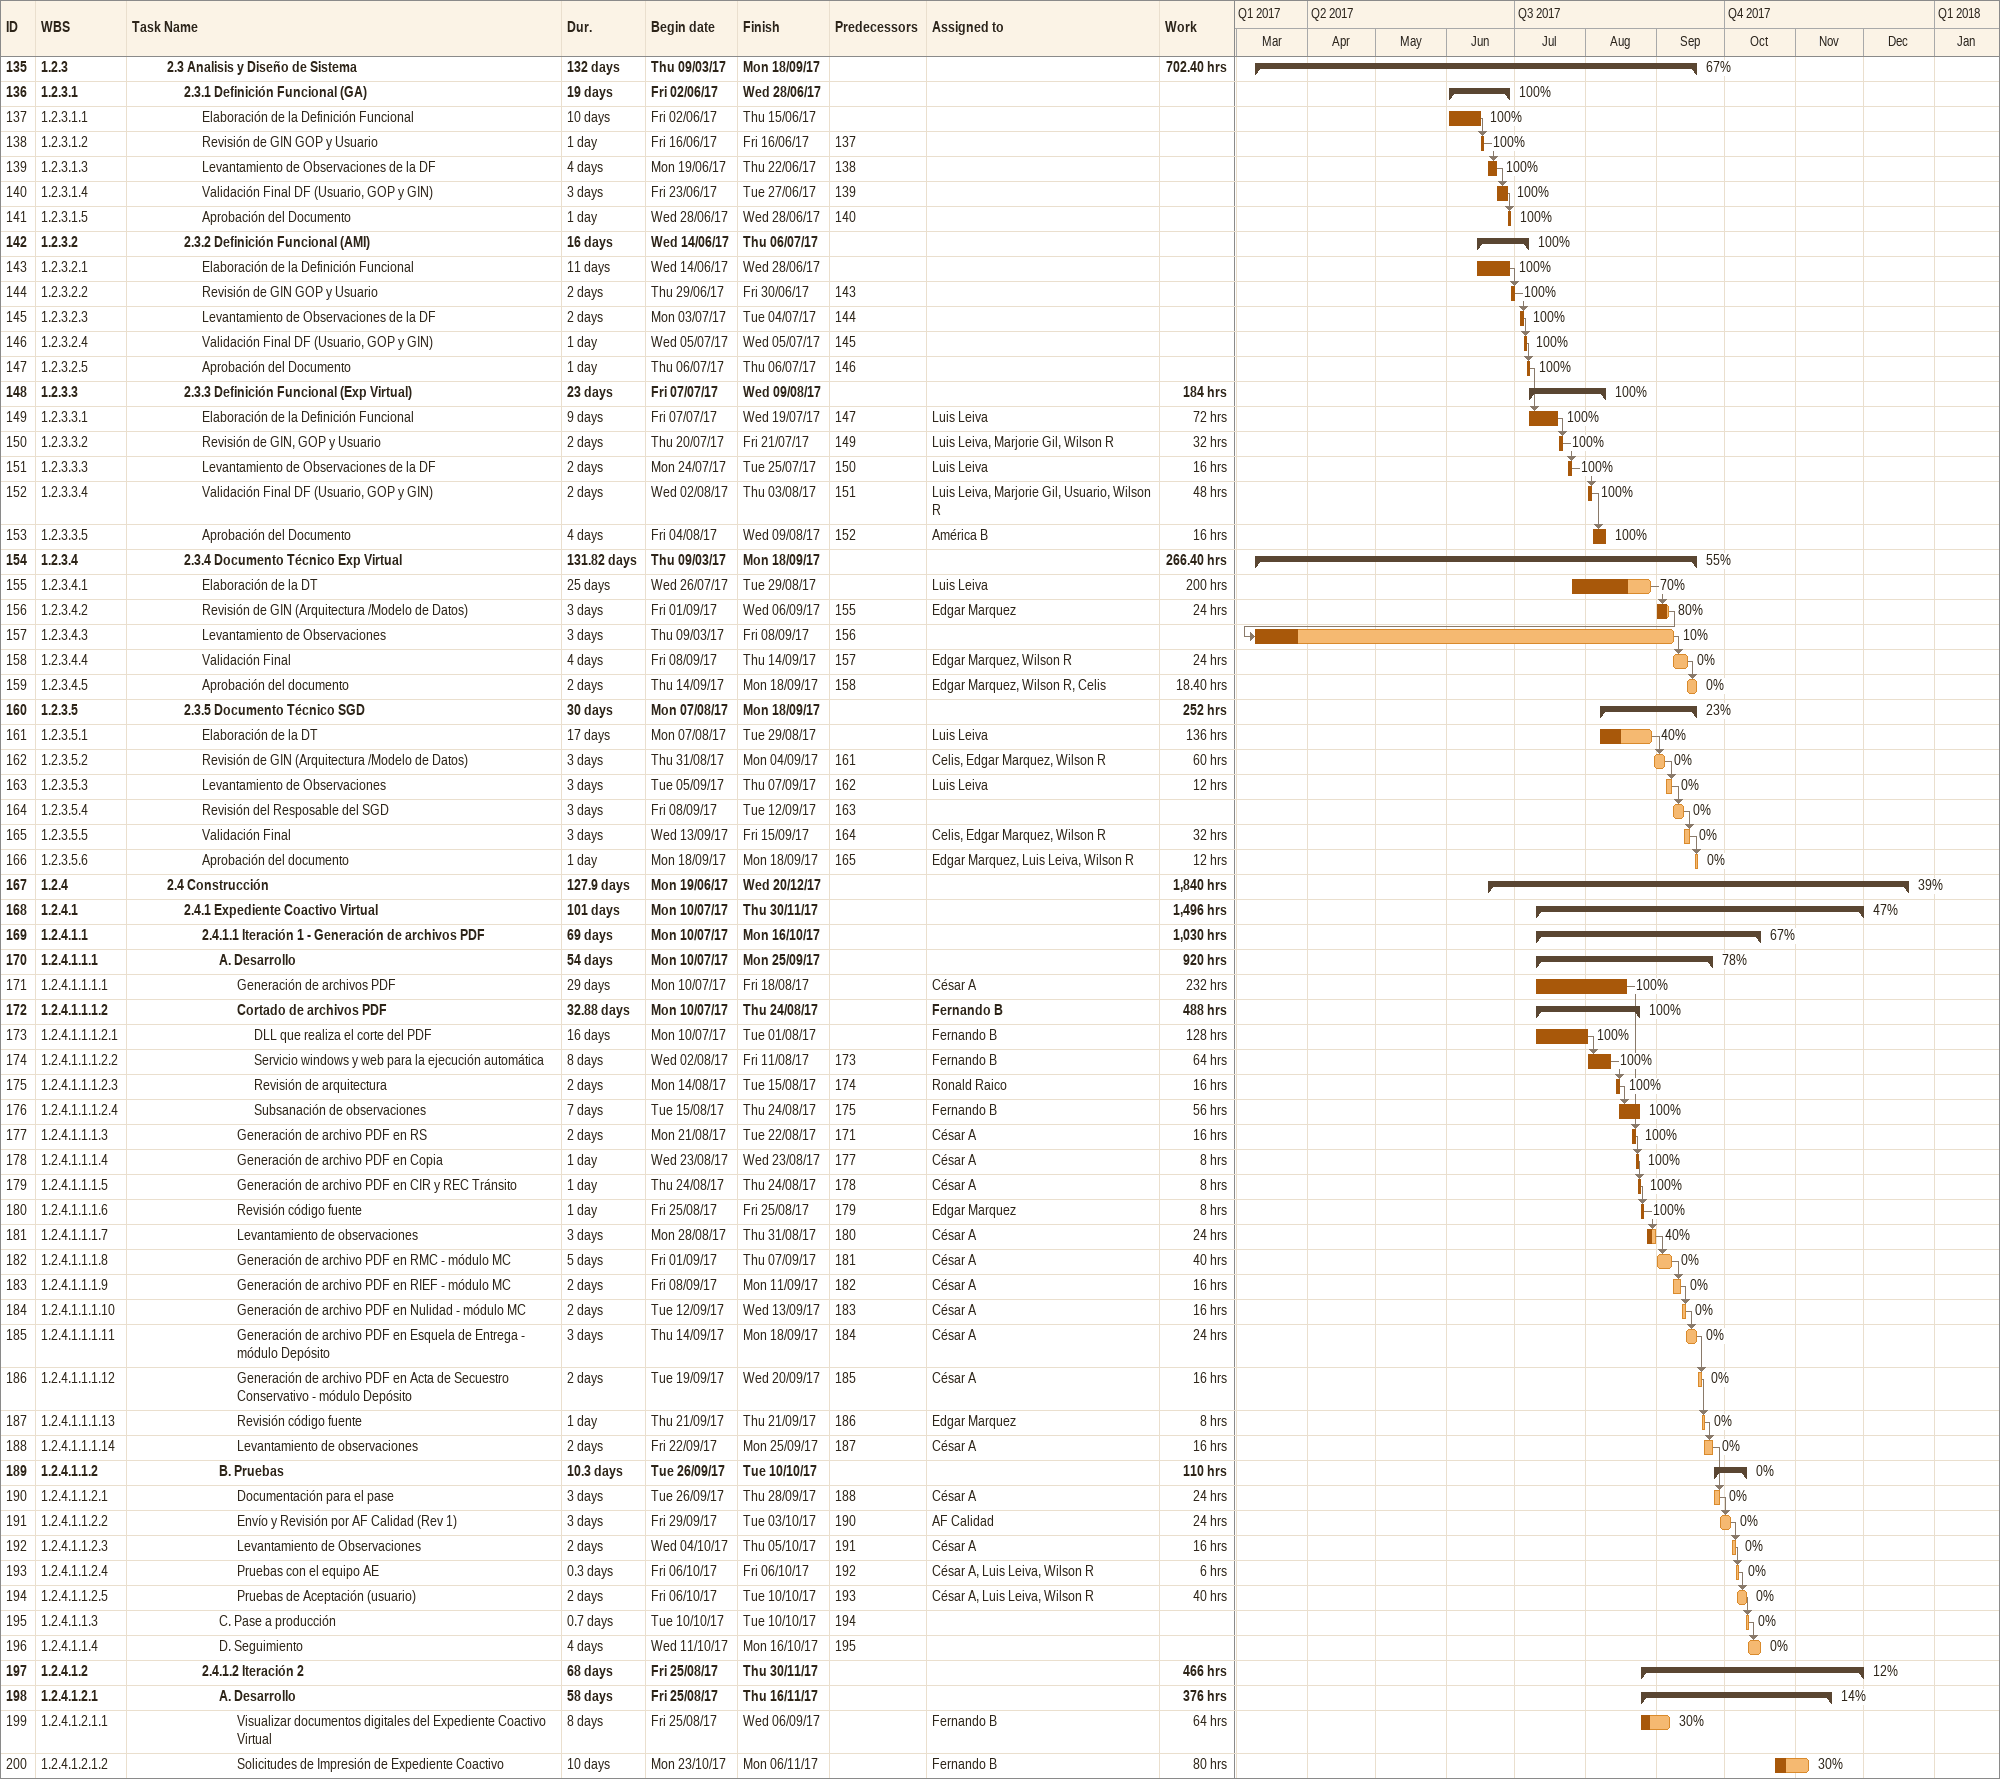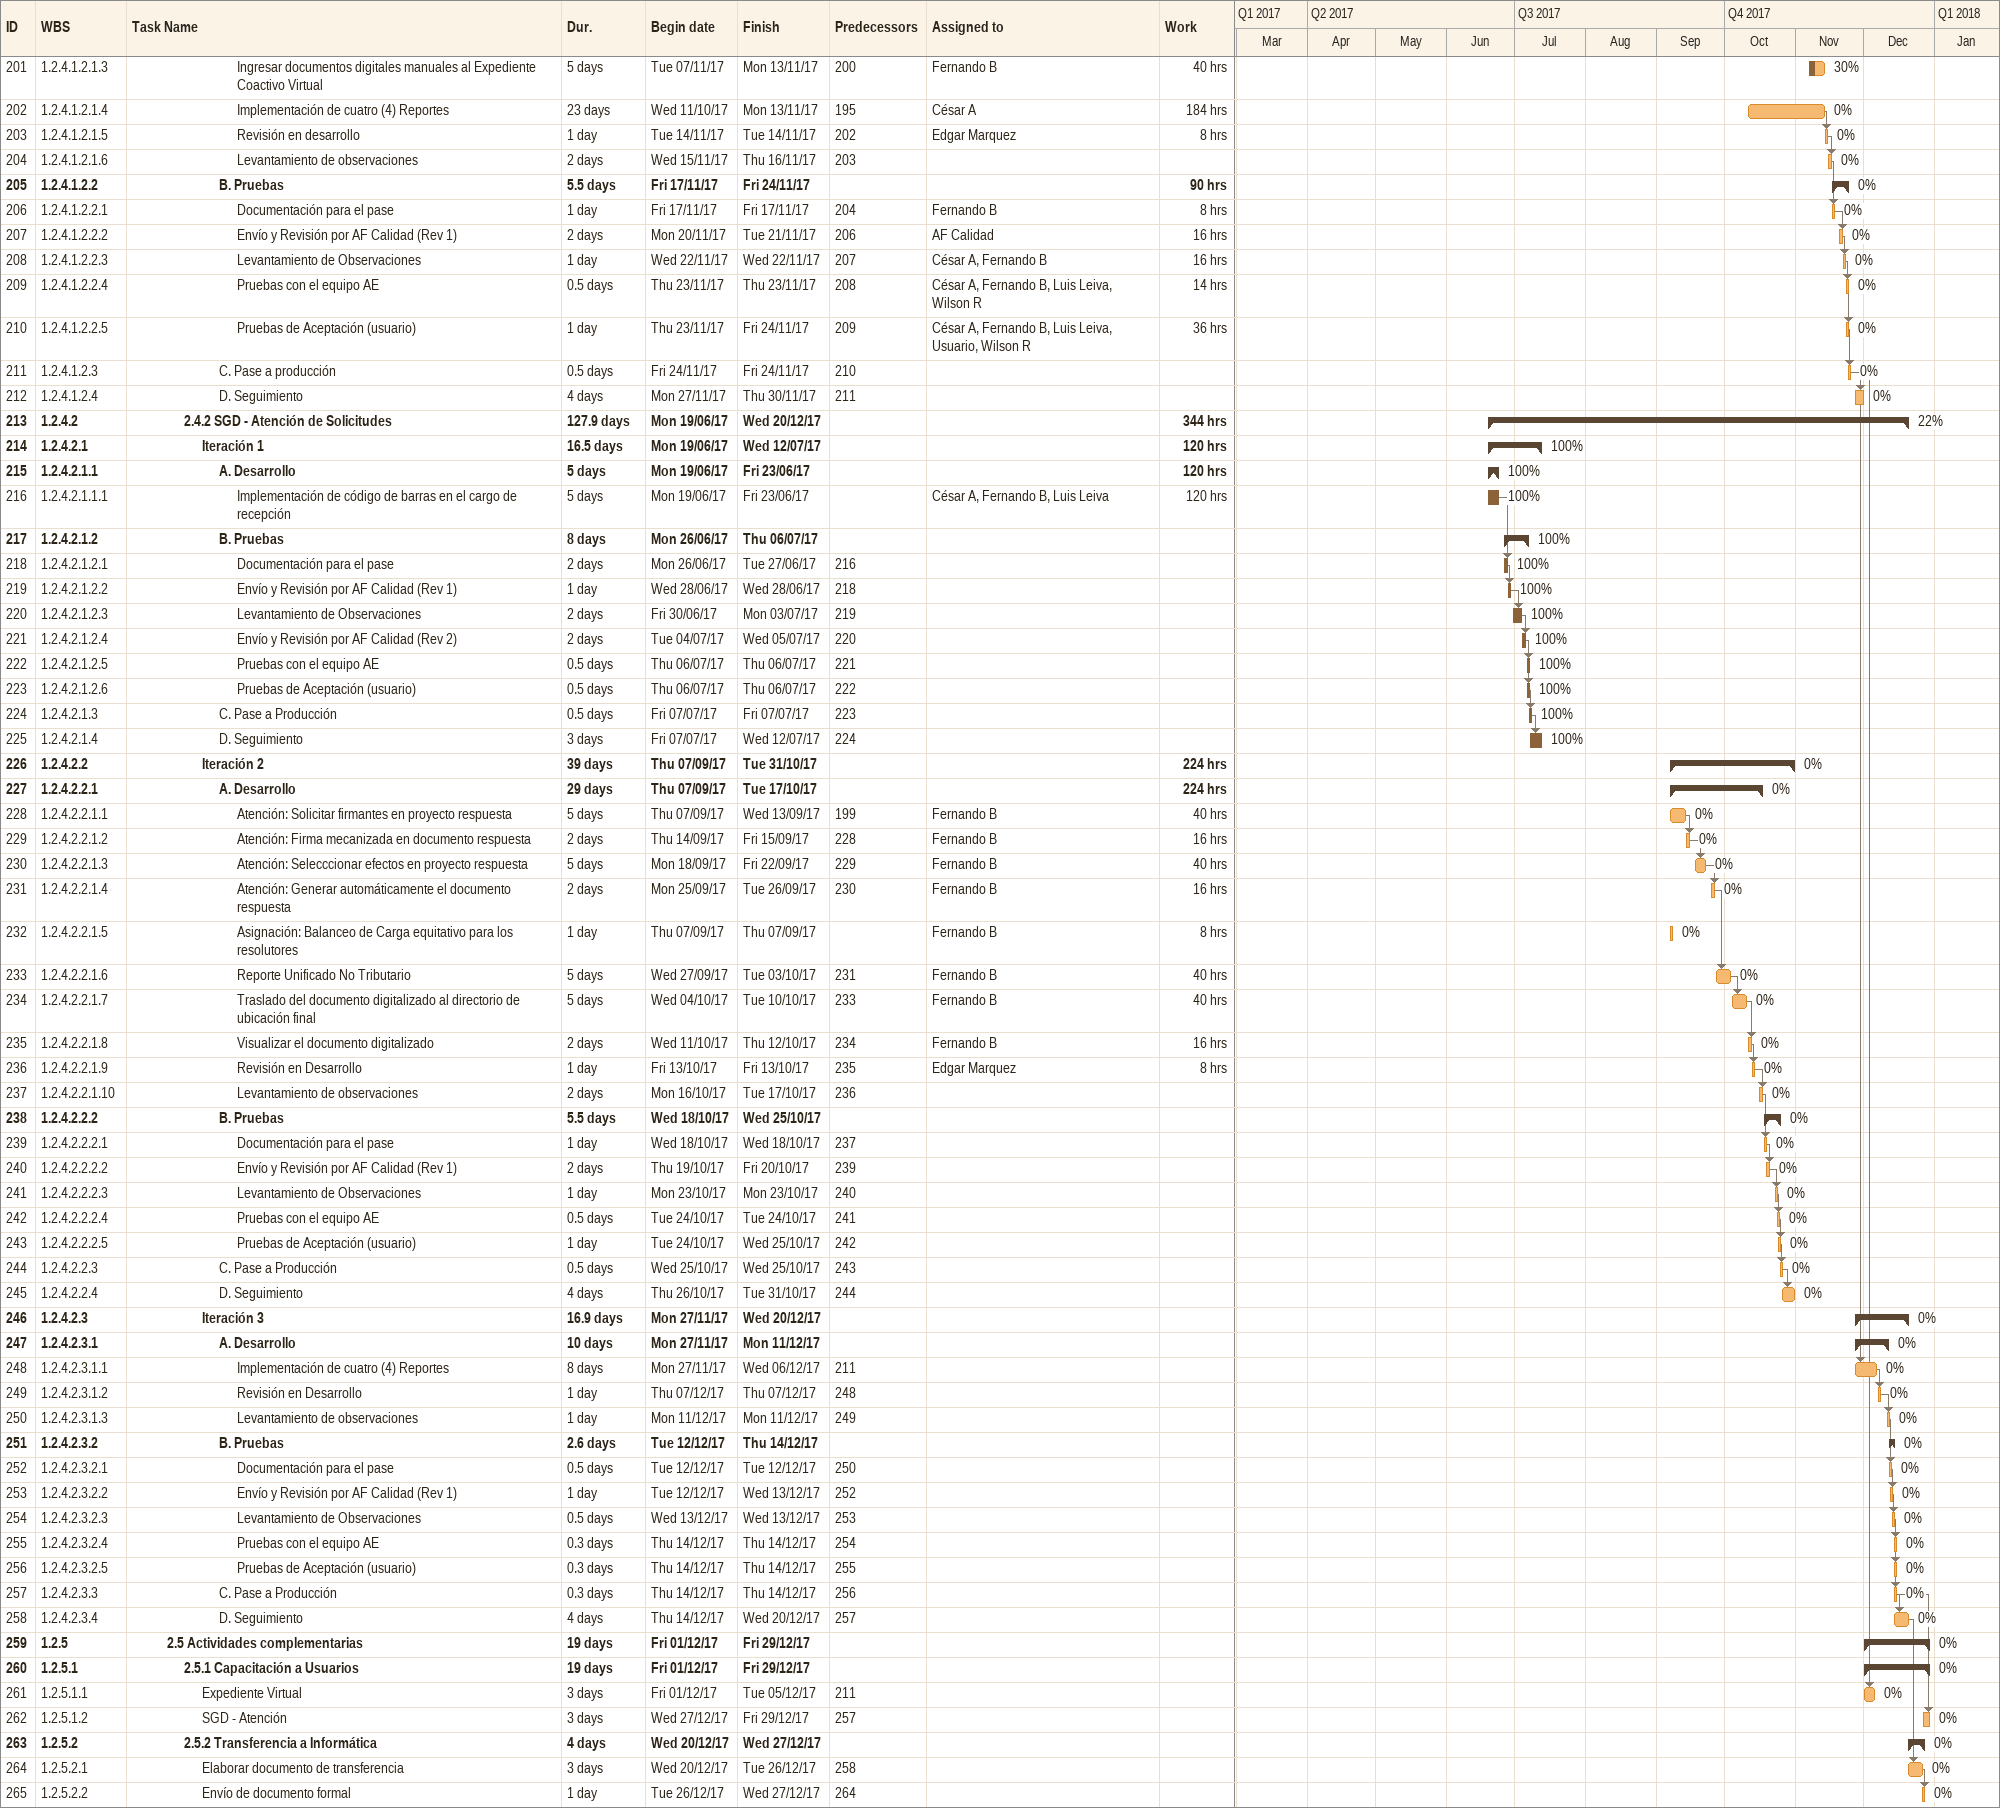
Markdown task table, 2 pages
| ID | WBS | Task | Duration | Start | Finish | Predecessors | Resources | % complete | Work (h) |
|---|---|---|---|---|---|---|---|---|---|
| 135 | 1.2.3 | **2.3 Analisis y Diseño de Sistema** | 132d | 2017-03-09 | 2017-09-18 |  |  | 67 | 702.40 |
| 136 | 1.2.3.1 | **2.3.1 Definición Funcional (GA)** | 19d | 2017-06-02 | 2017-06-28 |  |  | 100 |  |
| 137 | 1.2.3.1.1 | Elaboración de la Definición Funcional | 10d | 2017-06-02 | 2017-06-15 |  |  | 100 |  |
| 138 | 1.2.3.1.2 | Revisión de GIN GOP y Usuario | 1d | 2017-06-16 | 2017-06-16 | 137 |  | 100 |  |
| 139 | 1.2.3.1.3 | Levantamiento de Observaciones de la DF | 4d | 2017-06-19 | 2017-06-22 | 138 |  | 100 |  |
| 140 | 1.2.3.1.4 | Validación Final DF (Usuario, GOP y GIN) | 3d | 2017-06-23 | 2017-06-27 | 139 |  | 100 |  |
| 141 | 1.2.3.1.5 | Aprobación del Documento | 1d | 2017-06-28 | 2017-06-28 | 140 |  | 100 |  |
| 142 | 1.2.3.2 | **2.3.2 Definición Funcional (AMI)** | 16d | 2017-06-14 | 2017-07-06 |  |  | 100 |  |
| 143 | 1.2.3.2.1 | Elaboración de la Definición Funcional | 11d | 2017-06-14 | 2017-06-28 |  |  | 100 |  |
| 144 | 1.2.3.2.2 | Revisión de GIN GOP y Usuario | 2d | 2017-06-29 | 2017-06-30 | 143 |  | 100 |  |
| 145 | 1.2.3.2.3 | Levantamiento de Observaciones de la DF | 2d | 2017-07-03 | 2017-07-04 | 144 |  | 100 |  |
| 146 | 1.2.3.2.4 | Validación Final DF (Usuario, GOP y GIN) | 1d | 2017-07-05 | 2017-07-05 | 145 |  | 100 |  |
| 147 | 1.2.3.2.5 | Aprobación del Documento | 1d | 2017-07-06 | 2017-07-06 | 146 |  | 100 |  |
| 148 | 1.2.3.3 | **2.3.3 Definición Funcional (Exp Virtual)** | 23d | 2017-07-07 | 2017-08-09 |  |  | 100 | 184 |
| 149 | 1.2.3.3.1 | Elaboración de la Definición Funcional | 9d | 2017-07-07 | 2017-07-19 | 147 | Luis Leiva | 100 | 72 |
| 150 | 1.2.3.3.2 | Revisión de GIN, GOP y Usuario | 2d | 2017-07-20 | 2017-07-21 | 149 | Luis Leiva, Marjorie Gil, Wilson R | 100 | 32 |
| 151 | 1.2.3.3.3 | Levantamiento de Observaciones de la DF | 2d | 2017-07-24 | 2017-07-25 | 150 | Luis Leiva | 100 | 16 |
| 152 | 1.2.3.3.4 | Validación Final DF (Usuario, GOP y GIN) | 2d | 2017-08-02 | 2017-08-03 | 151 | Luis Leiva, Marjorie Gil, Usuario, Wilson R | 100 | 48 |
| 153 | 1.2.3.3.5 | Aprobación del Documento | 4d | 2017-08-04 | 2017-08-09 | 152 | América B | 100 | 16 |
| 154 | 1.2.3.4 | **2.3.4 Documento Técnico Exp Virtual** | 131.82d | 2017-03-09 | 2017-09-18 |  |  | 55 | 266.40 |
| 155 | 1.2.3.4.1 | Elaboración de la DT | 25d | 2017-07-26 | 2017-08-29 |  | Luis Leiva | 70 | 200 |
| 156 | 1.2.3.4.2 | Revisión de GIN (Arquitectura /Modelo de Datos) | 3d | 2017-09-01 | 2017-09-06 | 155 | Edgar Marquez | 80 | 24 |
| 157 | 1.2.3.4.3 | Levantamiento de Observaciones | 3d | 2017-03-09 | 2017-09-08 | 156 |  | 10 |  |
| 158 | 1.2.3.4.4 | Validación Final | 4d | 2017-09-08 | 2017-09-14 | 157 | Edgar Marquez, Wilson R | 0 | 24 |
| 159 | 1.2.3.4.5 | Aprobación del documento | 2d | 2017-09-14 | 2017-09-18 | 158 | Edgar Marquez, Wilson R, Celis | 0 | 18.40 |
| 160 | 1.2.3.5 | **2.3.5 Documento Técnico SGD** | 30d | 2017-08-07 | 2017-09-18 |  |  | 23 | 252 |
| 161 | 1.2.3.5.1 | Elaboración de la DT | 17d | 2017-08-07 | 2017-08-29 |  | Luis Leiva | 40 | 136 |
| 162 | 1.2.3.5.2 | Revisión de GIN (Arquitectura /Modelo de Datos) | 3d | 2017-08-31 | 2017-09-04 | 161 | Celis, Edgar Marquez, Wilson R | 0 | 60 |
| 163 | 1.2.3.5.3 | Levantamiento de Observaciones | 3d | 2017-09-05 | 2017-09-07 | 162 | Luis Leiva | 0 | 12 |
| 164 | 1.2.3.5.4 | Revisión del Resposable del SGD | 3d | 2017-09-08 | 2017-09-12 | 163 |  | 0 |  |
| 165 | 1.2.3.5.5 | Validación Final | 3d | 2017-09-13 | 2017-09-15 | 164 | Celis, Edgar Marquez, Wilson R | 0 | 32 |
| 166 | 1.2.3.5.6 | Aprobación del documento | 1d | 2017-09-18 | 2017-09-18 | 165 | Edgar Marquez, Luis Leiva, Wilson R | 0 | 12 |
| 167 | 1.2.4 | **2.4 Construcción** | 127.9d | 2017-06-19 | 2017-12-20 |  |  | 39 | 1840 |
| 168 | 1.2.4.1 | **2.4.1 Expediente Coactivo Virtual** | 101d | 2017-07-10 | 2017-11-30 |  |  | 47 | 1496 |
| 169 | 1.2.4.1.1 | **2.4.1.1 Iteración 1 - Generación de archivos PDF** | 69d | 2017-07-10 | 2017-10-16 |  |  | 67 | 1030 |
| 170 | 1.2.4.1.1.1 | **A. Desarrollo** | 54d | 2017-07-10 | 2017-09-25 |  |  | 78 | 920 |
| 171 | 1.2.4.1.1.1.1 | Generación de archivos PDF | 29d | 2017-07-10 | 2017-08-18 |  | César A | 100 | 232 |
| 172 | 1.2.4.1.1.1.2 | **Cortado de archivos PDF** | 32.88d | 2017-07-10 | 2017-08-24 |  | Fernando B | 100 | 488 |
| 173 | 1.2.4.1.1.1.2.1 | DLL que realiza el corte del PDF | 16d | 2017-07-10 | 2017-08-01 |  | Fernando B | 100 | 128 |
| 174 | 1.2.4.1.1.1.2.2 | Servicio windows y web para la ejecución automática | 8d | 2017-08-02 | 2017-08-11 | 173 | Fernando B | 100 | 64 |
| 175 | 1.2.4.1.1.1.2.3 | Revisión de arquitectura | 2d | 2017-08-14 | 2017-08-15 | 174 | Ronald Raico | 100 | 16 |
| 176 | 1.2.4.1.1.1.2.4 | Subsanación de observaciones | 7d | 2017-08-15 | 2017-08-24 | 175 | Fernando B | 100 | 56 |
| 177 | 1.2.4.1.1.1.3 | Generación de archivo PDF en RS | 2d | 2017-08-21 | 2017-08-22 | 171 | César A | 100 | 16 |
| 178 | 1.2.4.1.1.1.4 | Generación de archivo PDF en Copia | 1d | 2017-08-23 | 2017-08-23 | 177 | César A | 100 | 8 |
| 179 | 1.2.4.1.1.1.5 | Generación de archivo PDF en CIR y REC Tránsito | 1d | 2017-08-24 | 2017-08-24 | 178 | César A | 100 | 8 |
| 180 | 1.2.4.1.1.1.6 | Revisión código fuente | 1d | 2017-08-25 | 2017-08-25 | 179 | Edgar Marquez | 100 | 8 |
| 181 | 1.2.4.1.1.1.7 | Levantamiento de observaciones | 3d | 2017-08-28 | 2017-08-31 | 180 | César A | 40 | 24 |
| 182 | 1.2.4.1.1.1.8 | Generación de archivo PDF en RMC - módulo MC | 5d | 2017-09-01 | 2017-09-07 | 181 | César A | 0 | 40 |
| 183 | 1.2.4.1.1.1.9 | Generación de archivo PDF en RIEF - módulo MC | 2d | 2017-09-08 | 2017-09-11 | 182 | César A | 0 | 16 |
| 184 | 1.2.4.1.1.1.10 | Generación de archivo PDF en Nulidad - módulo MC | 2d | 2017-09-12 | 2017-09-13 | 183 | César A | 0 | 16 |
| 185 | 1.2.4.1.1.1.11 | Generación de archivo PDF en Esquela de Entrega - módulo Depósito | 3d | 2017-09-14 | 2017-09-18 | 184 | César A | 0 | 24 |
| 186 | 1.2.4.1.1.1.12 | Generación de archivo PDF en Acta de Secuestro Conservativo - módulo Depósito | 2d | 2017-09-19 | 2017-09-20 | 185 | César A | 0 | 16 |
| 187 | 1.2.4.1.1.1.13 | Revisión código fuente | 1d | 2017-09-21 | 2017-09-21 | 186 | Edgar Marquez | 0 | 8 |
| 188 | 1.2.4.1.1.1.14 | Levantamiento de observaciones | 2d | 2017-09-22 | 2017-09-25 | 187 | César A | 0 | 16 |
| 189 | 1.2.4.1.1.2 | **B. Pruebas** | 10.3d | 2017-09-26 | 2017-10-10 |  |  | 0 | 110 |
| 190 | 1.2.4.1.1.2.1 | Documentación para el pase | 3d | 2017-09-26 | 2017-09-28 | 188 | César A | 0 | 24 |
| 191 | 1.2.4.1.1.2.2 | Envío y Revisión por AF Calidad (Rev 1) | 3d | 2017-09-29 | 2017-10-03 | 190 | AF Calidad | 0 | 24 |
| 192 | 1.2.4.1.1.2.3 | Levantamiento de Observaciones | 2d | 2017-10-04 | 2017-10-05 | 191 | César A | 0 | 16 |
| 193 | 1.2.4.1.1.2.4 | Pruebas con el equipo AE | 0.3d | 2017-10-06 | 2017-10-06 | 192 | César A, Luis Leiva, Wilson R | 0 | 6 |
| 194 | 1.2.4.1.1.2.5 | Pruebas de Aceptación (usuario) | 2d | 2017-10-06 | 2017-10-10 | 193 | César A, Luis Leiva, Wilson R | 0 | 40 |
| 195 | 1.2.4.1.1.3 | C. Pase a producción | 0.7d | 2017-10-10 | 2017-10-10 | 194 |  | 0 |  |
| 196 | 1.2.4.1.1.4 | D. Seguimiento | 4d | 2017-10-11 | 2017-10-16 | 195 |  | 0 |  |
| 197 | 1.2.4.1.2 | **2.4.1.2 Iteración 2** | 68d | 2017-08-25 | 2017-11-30 |  |  | 12 | 466 |
| 198 | 1.2.4.1.2.1 | **A. Desarrollo** | 58d | 2017-08-25 | 2017-11-16 |  |  | 14 | 376 |
| 199 | 1.2.4.1.2.1.1 | Visualizar documentos digitales del Expediente Coactivo Virtual | 8d | 2017-08-25 | 2017-09-06 |  | Fernando B | 30 | 64 |
| 200 | 1.2.4.1.2.1.2 | Solicitudes de Impresión de Expediente Coactivo | 10d | 2017-10-23 | 2017-11-06 |  | Fernando B | 30 | 80 |
| 201 | 1.2.4.1.2.1.3 | Ingresar documentos digitales manuales al Expediente Coactivo Virtual | 5d | 2017-11-07 | 2017-11-13 | 200 | Fernando B | 30 | 40 |
| 202 | 1.2.4.1.2.1.4 | Implementación de cuatro (4) Reportes | 23d | 2017-10-11 | 2017-11-13 | 195 | César A | 0 | 184 |
| 203 | 1.2.4.1.2.1.5 | Revisión en desarrollo | 1d | 2017-11-14 | 2017-11-14 | 202 | Edgar Marquez | 0 | 8 |
| 204 | 1.2.4.1.2.1.6 | Levantamiento de observaciones | 2d | 2017-11-15 | 2017-11-16 | 203 |  | 0 |  |
| 205 | 1.2.4.1.2.2 | **B. Pruebas** | 5.5d | 2017-11-17 | 2017-11-24 |  |  | 0 | 90 |
| 206 | 1.2.4.1.2.2.1 | Documentación para el pase | 1d | 2017-11-17 | 2017-11-17 | 204 | Fernando B | 0 | 8 |
| 207 | 1.2.4.1.2.2.2 | Envío y Revisión por AF Calidad (Rev 1) | 2d | 2017-11-20 | 2017-11-21 | 206 | AF Calidad | 0 | 16 |
| 208 | 1.2.4.1.2.2.3 | Levantamiento de Observaciones | 1d | 2017-11-22 | 2017-11-22 | 207 | César A, Fernando B | 0 | 16 |
| 209 | 1.2.4.1.2.2.4 | Pruebas con el equipo AE | 0.5d | 2017-11-23 | 2017-11-23 | 208 | César A, Fernando B, Luis Leiva, Wilson R | 0 | 14 |
| 210 | 1.2.4.1.2.2.5 | Pruebas de Aceptación (usuario) | 1d | 2017-11-23 | 2017-11-24 | 209 | César A, Fernando B, Luis Leiva, Usuario, Wilson R | 0 | 36 |
| 211 | 1.2.4.1.2.3 | C. Pase a producción | 0.5d | 2017-11-24 | 2017-11-24 | 210 |  | 0 |  |
| 212 | 1.2.4.1.2.4 | D. Seguimiento | 4d | 2017-11-27 | 2017-11-30 | 211 |  | 0 |  |
| 213 | 1.2.4.2 | **2.4.2 SGD - Atención de Solicitudes** | 127.9d | 2017-06-19 | 2017-12-20 |  |  | 22 | 344 |
| 214 | 1.2.4.2.1 | **Iteración 1** | 16.5d | 2017-06-19 | 2017-07-12 |  |  | 100 | 120 |
| 215 | 1.2.4.2.1.1 | **A. Desarrollo** | 5d | 2017-06-19 | 2017-06-23 |  |  | 100 | 120 |
| 216 | 1.2.4.2.1.1.1 | Implementación de código de barras en el cargo de recepción | 5d | 2017-06-19 | 2017-06-23 |  | César A, Fernando B, Luis Leiva | 100 | 120 |
| 217 | 1.2.4.2.1.2 | **B. Pruebas** | 8d | 2017-06-26 | 2017-07-06 |  |  | 100 |  |
| 218 | 1.2.4.2.1.2.1 | Documentación para el pase | 2d | 2017-06-26 | 2017-06-27 | 216 |  | 100 |  |
| 219 | 1.2.4.2.1.2.2 | Envío y Revisión por AF Calidad (Rev 1) | 1d | 2017-06-28 | 2017-06-28 | 218 |  | 100 |  |
| 220 | 1.2.4.2.1.2.3 | Levantamiento de Observaciones | 2d | 2017-06-30 | 2017-07-03 | 219 |  | 100 |  |
| 221 | 1.2.4.2.1.2.4 | Envío y Revisión por AF Calidad (Rev 2) | 2d | 2017-07-04 | 2017-07-05 | 220 |  | 100 |  |
| 222 | 1.2.4.2.1.2.5 | Pruebas con el equipo AE | 0.5d | 2017-07-06 | 2017-07-06 | 221 |  | 100 |  |
| 223 | 1.2.4.2.1.2.6 | Pruebas de Aceptación (usuario) | 0.5d | 2017-07-06 | 2017-07-06 | 222 |  | 100 |  |
| 224 | 1.2.4.2.1.3 | C. Pase a Producción | 0.5d | 2017-07-07 | 2017-07-07 | 223 |  | 100 |  |
| 225 | 1.2.4.2.1.4 | D. Seguimiento | 3d | 2017-07-07 | 2017-07-12 | 224 |  | 100 |  |
| 226 | 1.2.4.2.2 | **Iteración 2** | 39d | 2017-09-07 | 2017-10-31 |  |  | 0 | 224 |
| 227 | 1.2.4.2.2.1 | **A. Desarrollo** | 29d | 2017-09-07 | 2017-10-17 |  |  | 0 | 224 |
| 228 | 1.2.4.2.2.1.1 | Atención: Solicitar firmantes en proyecto respuesta | 5d | 2017-09-07 | 2017-09-13 | 199 | Fernando B | 0 | 40 |
| 229 | 1.2.4.2.2.1.2 | Atención: Firma mecanizada en documento respuesta | 2d | 2017-09-14 | 2017-09-15 | 228 | Fernando B | 0 | 16 |
| 230 | 1.2.4.2.2.1.3 | Atención: Selecccionar efectos en proyecto respuesta | 5d | 2017-09-18 | 2017-09-22 | 229 | Fernando B | 0 | 40 |
| 231 | 1.2.4.2.2.1.4 | Atención: Generar automáticamente el documento respuesta | 2d | 2017-09-25 | 2017-09-26 | 230 | Fernando B | 0 | 16 |
| 232 | 1.2.4.2.2.1.5 | Asignación: Balanceo de Carga equitativo para los resolutores | 1d | 2017-09-07 | 2017-09-07 |  | Fernando B | 0 | 8 |
| 233 | 1.2.4.2.2.1.6 | Reporte Unificado No Tributario | 5d | 2017-09-27 | 2017-10-03 | 231 | Fernando B | 0 | 40 |
| 234 | 1.2.4.2.2.1.7 | Traslado del documento digitalizado al directorio de ubicación final | 5d | 2017-10-04 | 2017-10-10 | 233 | Fernando B | 0 | 40 |
| 235 | 1.2.4.2.2.1.8 | Visualizar el documento digitalizado | 2d | 2017-10-11 | 2017-10-12 | 234 | Fernando B | 0 | 16 |
| 236 | 1.2.4.2.2.1.9 | Revisión en Desarrollo | 1d | 2017-10-13 | 2017-10-13 | 235 | Edgar Marquez | 0 | 8 |
| 237 | 1.2.4.2.2.1.10 | Levantamiento de observaciones | 2d | 2017-10-16 | 2017-10-17 | 236 |  | 0 |  |
| 238 | 1.2.4.2.2.2 | **B. Pruebas** | 5.5d | 2017-10-18 | 2017-10-25 |  |  | 0 |  |
| 239 | 1.2.4.2.2.2.1 | Documentación para el pase | 1d | 2017-10-18 | 2017-10-18 | 237 |  | 0 |  |
| 240 | 1.2.4.2.2.2.2 | Envío y Revisión por AF Calidad (Rev 1) | 2d | 2017-10-19 | 2017-10-20 | 239 |  | 0 |  |
| 241 | 1.2.4.2.2.2.3 | Levantamiento de Observaciones | 1d | 2017-10-23 | 2017-10-23 | 240 |  | 0 |  |
| 242 | 1.2.4.2.2.2.4 | Pruebas con el equipo AE | 0.5d | 2017-10-24 | 2017-10-24 | 241 |  | 0 |  |
| 243 | 1.2.4.2.2.2.5 | Pruebas de Aceptación (usuario) | 1d | 2017-10-24 | 2017-10-25 | 242 |  | 0 |  |
| 244 | 1.2.4.2.2.3 | C. Pase a Producción | 0.5d | 2017-10-25 | 2017-10-25 | 243 |  | 0 |  |
| 245 | 1.2.4.2.2.4 | D. Seguimiento | 4d | 2017-10-26 | 2017-10-31 | 244 |  | 0 |  |
| 246 | 1.2.4.2.3 | **Iteración 3** | 16.9d | 2017-11-27 | 2017-12-20 |  |  | 0 |  |
| 247 | 1.2.4.2.3.1 | **A. Desarrollo** | 10d | 2017-11-27 | 2017-12-11 |  |  | 0 |  |
| 248 | 1.2.4.2.3.1.1 | Implementación de cuatro (4) Reportes | 8d | 2017-11-27 | 2017-12-06 | 211 |  | 0 |  |
| 249 | 1.2.4.2.3.1.2 | Revisión en Desarrollo | 1d | 2017-12-07 | 2017-12-07 | 248 |  | 0 |  |
| 250 | 1.2.4.2.3.1.3 | Levantamiento de observaciones | 1d | 2017-12-11 | 2017-12-11 | 249 |  | 0 |  |
| 251 | 1.2.4.2.3.2 | **B. Pruebas** | 2.6d | 2017-12-12 | 2017-12-14 |  |  | 0 |  |
| 252 | 1.2.4.2.3.2.1 | Documentación para el pase | 0.5d | 2017-12-12 | 2017-12-12 | 250 |  | 0 |  |
| 253 | 1.2.4.2.3.2.2 | Envío y Revisión por AF Calidad (Rev 1) | 1d | 2017-12-12 | 2017-12-13 | 252 |  | 0 |  |
| 254 | 1.2.4.2.3.2.3 | Levantamiento de Observaciones | 0.5d | 2017-12-13 | 2017-12-13 | 253 |  | 0 |  |
| 255 | 1.2.4.2.3.2.4 | Pruebas con el equipo AE | 0.3d | 2017-12-14 | 2017-12-14 | 254 |  | 0 |  |
| 256 | 1.2.4.2.3.2.5 | Pruebas de Aceptación (usuario) | 0.3d | 2017-12-14 | 2017-12-14 | 255 |  | 0 |  |
| 257 | 1.2.4.2.3.3 | C. Pase a Producción | 0.3d | 2017-12-14 | 2017-12-14 | 256 |  | 0 |  |
| 258 | 1.2.4.2.3.4 | D. Seguimiento | 4d | 2017-12-14 | 2017-12-20 | 257 |  | 0 |  |
| 259 | 1.2.5 | **2.5 Actividades complementarias** | 19d | 2017-12-01 | 2017-12-29 |  |  | 0 |  |
| 260 | 1.2.5.1 | **2.5.1 Capacitación a Usuarios** | 19d | 2017-12-01 | 2017-12-29 |  |  | 0 |  |
| 261 | 1.2.5.1.1 | Expediente Virtual | 3d | 2017-12-01 | 2017-12-05 | 211 |  | 0 |  |
| 262 | 1.2.5.1.2 | SGD - Atención | 3d | 2017-12-27 | 2017-12-29 | 257 |  | 0 |  |
| 263 | 1.2.5.2 | **2.5.2 Transferencia a Informática** | 4d | 2017-12-20 | 2017-12-27 |  |  | 0 |  |
| 264 | 1.2.5.2.1 | Elaborar documento de transferencia | 3d | 2017-12-20 | 2017-12-26 | 258 |  | 0 |  |
| 265 | 1.2.5.2.2 | Envío de documento formal | 1d | 2017-12-26 | 2017-12-27 | 264 |  | 0 |  |
